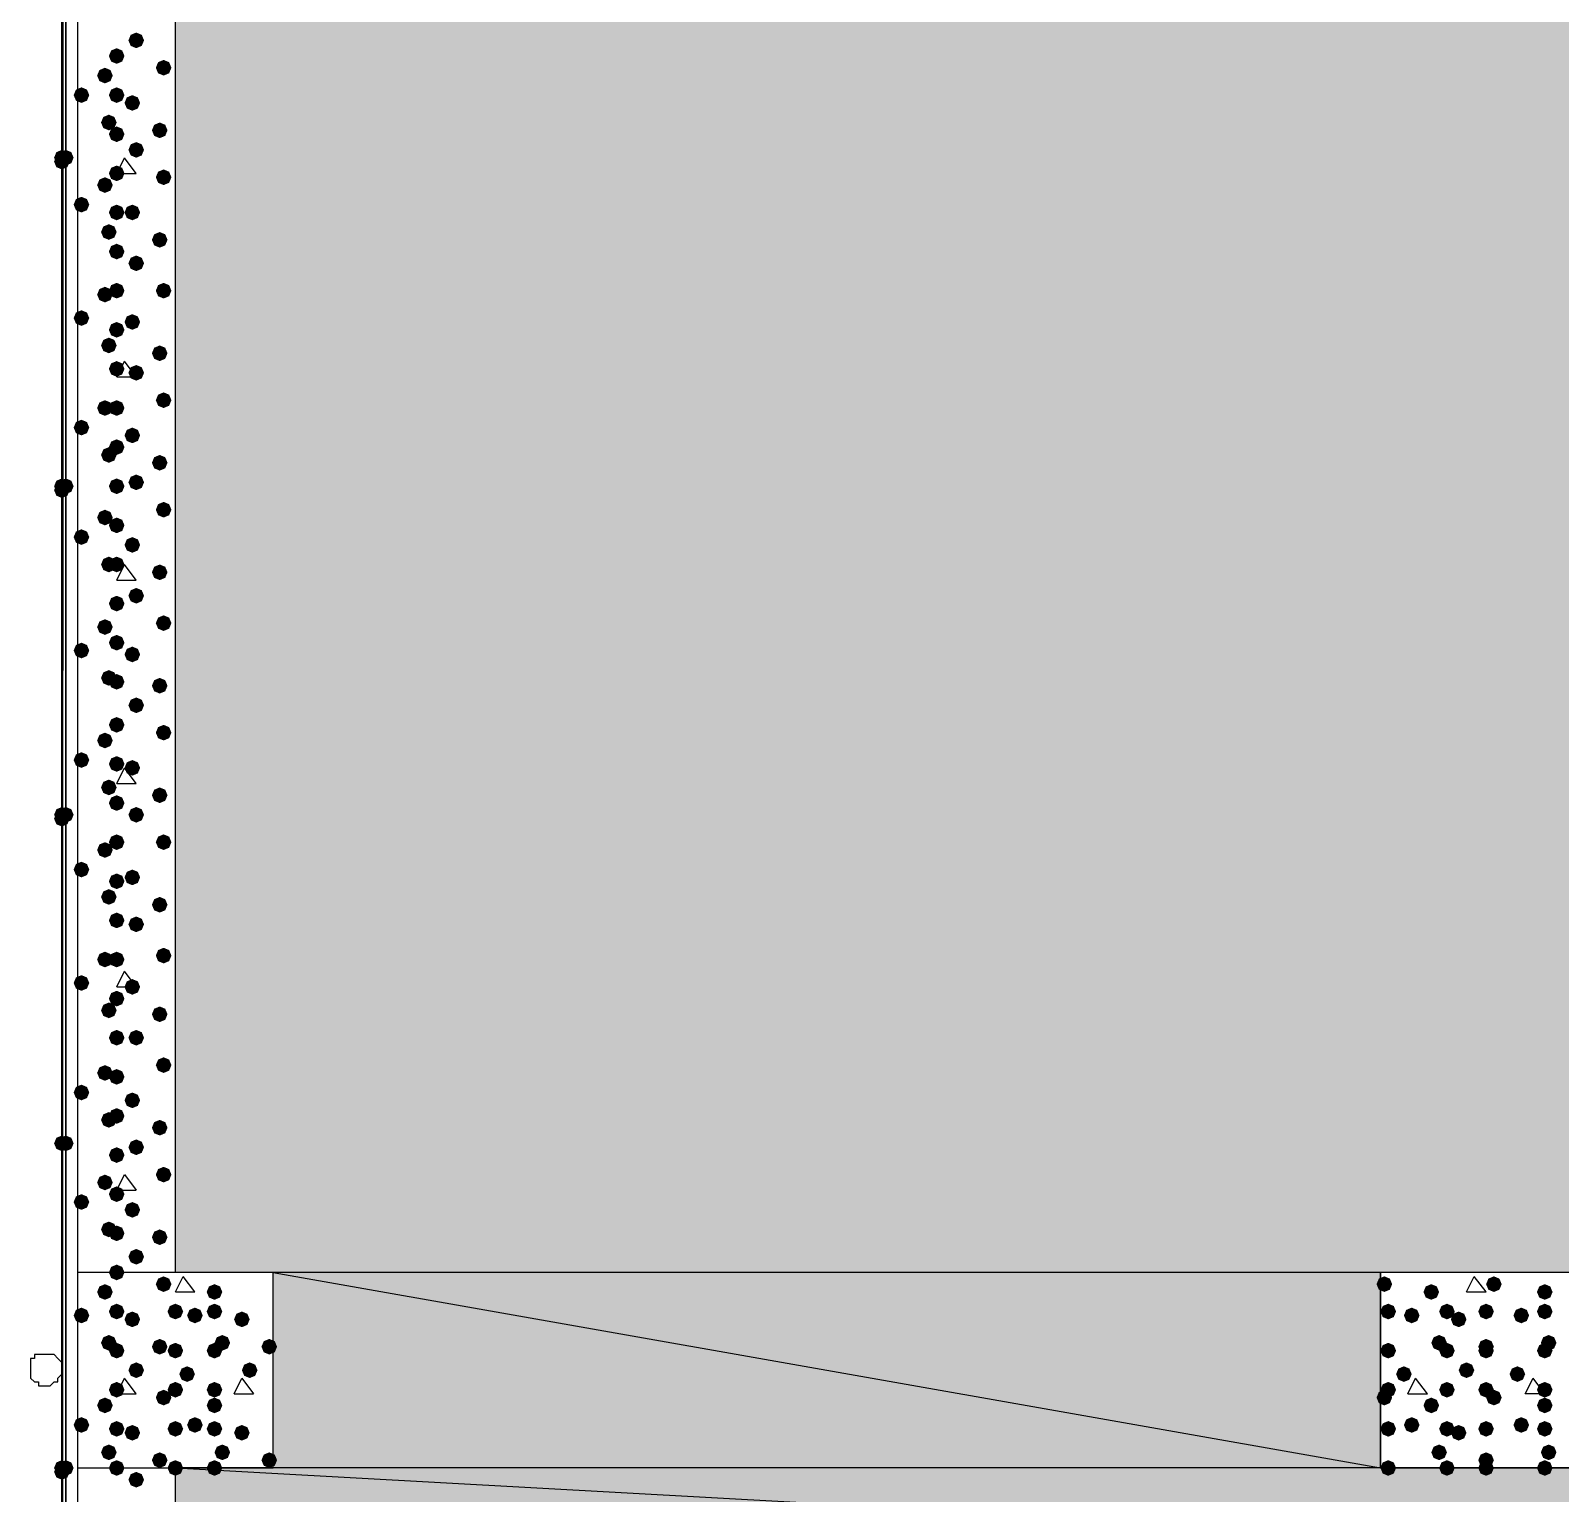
# Model space of a CAD drawing. Header units: millimetres. Extents: x 0 to 420, y 0 to 297.
# Drawn here: x 31.96 to 48.51, y 103.7 to 119.53 of the extents above; entities that cross this region are included whole.
import ezdxf

# ---------------------------------------------------------------- set-up
doc = ezdxf.new("R2010")
doc.units = ezdxf.units.MM
doc.layers.get('0').update_dxf_attribs({"linetype": 'CONTINUOUS'})

msp = doc.modelspace()

# ---------------------------------------------------------------- hatches: boundary and pattern name
at = {"true_color": 0x000007}
h = msp.add_hatch(color=0, dxfattribs=at)
h.paths.add_polyline_path([(32.342667, 226.271667), (32.342667, 82.677)], flags=0)
h.paths.add_polyline_path([(32.342667, 82.677), (32.342667, 226.271667)], flags=0)
at = {"true_color": 0x000008}
h = msp.add_hatch(color=0, dxfattribs=at)
h.paths.add_polyline_path([(194.902667, 125.179667), (33.528, 125.179667), (194.902667, 106.087333)], flags=0)
h.paths.add_polyline_path([(33.528, 125.179667), (194.902667, 106.087333), (33.528, 106.087333)], flags=0)
for points in [[(33.189333, 119.422333), (33.164462, 119.362537), (33.104667, 119.337667), (33.044871, 119.362537), (33.02, 119.422333), (33.044871, 119.482129), (33.104667, 119.507), (33.164462, 119.482129)], [(32.977667, 119.253), (32.952796, 119.193204), (32.893, 119.168333), (32.833204, 119.193204), (32.808333, 119.253), (32.833204, 119.312796), (32.893, 119.337667), (32.952796, 119.312796)], [(33.485667, 119.126), (33.460796, 119.066204), (33.401, 119.041333), (33.341204, 119.066204), (33.316333, 119.126), (33.341204, 119.185796), (33.401, 119.210667), (33.460796, 119.185796)], [(32.850667, 119.041333), (32.825796, 118.981538), (32.766, 118.956667), (32.706204, 118.981538), (32.681333, 119.041333), (32.706204, 119.101129), (32.766, 119.126), (32.825796, 119.101129)], [(32.596667, 118.829667), (32.571796, 118.769871), (32.512, 118.745), (32.452204, 118.769871), (32.427333, 118.829667), (32.452204, 118.889462), (32.512, 118.914333), (32.571796, 118.889463)], [(32.977667, 118.829667), (32.952796, 118.769871), (32.893, 118.745), (32.833204, 118.769871), (32.808333, 118.829667), (32.833204, 118.889462), (32.893, 118.914333), (32.952796, 118.889463)], [(33.147, 118.745), (33.122129, 118.685204), (33.062333, 118.660333), (33.002538, 118.685204), (32.977667, 118.745), (33.002537, 118.804796), (33.062333, 118.829667), (33.122129, 118.804796)], [(32.893, 118.533333), (32.868129, 118.473537), (32.808333, 118.448667), (32.748537, 118.473537), (32.723667, 118.533333), (32.748537, 118.593129), (32.808333, 118.618), (32.868129, 118.593129)], [(33.443333, 118.448667), (33.418463, 118.388871), (33.358667, 118.364), (33.298871, 118.388871), (33.274, 118.448667), (33.298871, 118.508462), (33.358667, 118.533333), (33.418462, 118.508463)], [(32.977667, 118.406333), (32.952796, 118.346537), (32.893, 118.321667), (32.833204, 118.346537), (32.808333, 118.406333), (32.833204, 118.466129), (32.893, 118.491), (32.952796, 118.466129)], [(33.189333, 118.237), (33.164462, 118.177204), (33.104667, 118.152333), (33.044871, 118.177204), (33.02, 118.237), (33.044871, 118.296796), (33.104667, 118.321667), (33.164462, 118.296796)], [(32.977667, 117.983), (32.952796, 117.923204), (32.893, 117.898333), (32.833204, 117.923204), (32.808333, 117.983), (32.833204, 118.042796), (32.893, 118.067667), (32.952796, 118.042796)], [(33.485667, 117.940667), (33.460796, 117.880871), (33.401, 117.856), (33.341204, 117.880871), (33.316333, 117.940667), (33.341204, 118.000462), (33.401, 118.025333), (33.460796, 118.000463)], [(32.850667, 117.856), (32.825796, 117.796204), (32.766, 117.771333), (32.706204, 117.796204), (32.681333, 117.856), (32.706204, 117.915796), (32.766, 117.940667), (32.825796, 117.915796)], [(32.596667, 117.644333), (32.571796, 117.584537), (32.512, 117.559667), (32.452204, 117.584537), (32.427333, 117.644333), (32.452204, 117.704129), (32.512, 117.729), (32.571796, 117.704129)], [(32.977667, 117.559667), (32.952796, 117.499871), (32.893, 117.475), (32.833204, 117.499871), (32.808333, 117.559667), (32.833204, 117.619462), (32.893, 117.644333), (32.952796, 117.619463)], [(33.147, 117.559667), (33.122129, 117.499871), (33.062333, 117.475), (33.002538, 117.499871), (32.977667, 117.559667), (33.002537, 117.619462), (33.062333, 117.644333), (33.122129, 117.619463)], [(32.893, 117.348), (32.868129, 117.288204), (32.808333, 117.263333), (32.748537, 117.288204), (32.723667, 117.348), (32.748537, 117.407796), (32.808333, 117.432667), (32.868129, 117.407796)], [(32.977667, 117.136333), (32.952796, 117.076537), (32.893, 117.051667), (32.833204, 117.076537), (32.808333, 117.136333), (32.833204, 117.196129), (32.893, 117.221), (32.952796, 117.196129)], [(33.443333, 117.263333), (33.418463, 117.203537), (33.358667, 117.178667), (33.298871, 117.203537), (33.274, 117.263333), (33.298871, 117.323129), (33.358667, 117.348), (33.418462, 117.323129)], [(33.189333, 117.009333), (33.164462, 116.949537), (33.104667, 116.924667), (33.044871, 116.949537), (33.02, 117.009333), (33.044871, 117.069129), (33.104667, 117.094), (33.164462, 117.069129)], [(32.850667, 116.670667), (32.825796, 116.610871), (32.766, 116.586), (32.706204, 116.610871), (32.681333, 116.670667), (32.706204, 116.730462), (32.766, 116.755333), (32.825796, 116.730463)], [(32.977667, 116.713), (32.952796, 116.653204), (32.893, 116.628333), (32.833204, 116.653204), (32.808333, 116.713), (32.833204, 116.772796), (32.893, 116.797667), (32.952796, 116.772796)], [(33.485667, 116.713), (33.460796, 116.653204), (33.401, 116.628333), (33.341204, 116.653204), (33.316333, 116.713), (33.341204, 116.772796), (33.401, 116.797667), (33.460796, 116.772796)], [(32.596667, 116.416667), (32.571796, 116.356871), (32.512, 116.332), (32.452204, 116.356871), (32.427333, 116.416667), (32.452204, 116.476462), (32.512, 116.501333), (32.571796, 116.476463)], [(32.977667, 116.289667), (32.952796, 116.229871), (32.893, 116.205), (32.833204, 116.229871), (32.808333, 116.289667), (32.833204, 116.349462), (32.893, 116.374333), (32.952796, 116.349463)], [(33.147, 116.374333), (33.122129, 116.314537), (33.062333, 116.289667), (33.002538, 116.314537), (32.977667, 116.374333), (33.002537, 116.434129), (33.062333, 116.459), (33.122129, 116.434129)], [(32.893, 116.120333), (32.868129, 116.060538), (32.808333, 116.035667), (32.748537, 116.060538), (32.723667, 116.120333), (32.748537, 116.180129), (32.808333, 116.205), (32.868129, 116.180129)], [(33.443333, 116.035667), (33.418463, 115.975871), (33.358667, 115.951), (33.298871, 115.975871), (33.274, 116.035667), (33.298871, 116.095462), (33.358667, 116.120333), (33.418462, 116.095463)], [(32.977667, 115.866333), (32.952796, 115.806537), (32.893, 115.781667), (32.833204, 115.806537), (32.808333, 115.866333), (32.833204, 115.926129), (32.893, 115.951), (32.952796, 115.926129)], [(33.189333, 115.824), (33.164462, 115.764204), (33.104667, 115.739333), (33.044871, 115.764204), (33.02, 115.824), (33.044871, 115.883796), (33.104667, 115.908667), (33.164462, 115.883796)], [(33.485667, 115.527667), (33.460796, 115.467871), (33.401, 115.443), (33.341204, 115.467871), (33.316333, 115.527667), (33.341204, 115.587462), (33.401, 115.612333), (33.460796, 115.587463)], [(32.850667, 115.443), (32.825796, 115.383204), (32.766, 115.358333), (32.706204, 115.383204), (32.681333, 115.443), (32.706204, 115.502796), (32.766, 115.527667), (32.825796, 115.502796)], [(32.977667, 115.443), (32.952796, 115.383204), (32.893, 115.358333), (32.833204, 115.383204), (32.808333, 115.443), (32.833204, 115.502796), (32.893, 115.527667), (32.952796, 115.502796)], [(32.596667, 115.231333), (32.571796, 115.171538), (32.512, 115.146667), (32.452204, 115.171538), (32.427333, 115.231333), (32.452204, 115.291129), (32.512, 115.316), (32.571796, 115.291129)], [(33.147, 115.146667), (33.122129, 115.086871), (33.062333, 115.062), (33.002538, 115.086871), (32.977667, 115.146667), (33.002537, 115.206462), (33.062333, 115.231333), (33.122129, 115.206463)], [(32.977667, 115.019667), (32.952796, 114.959871), (32.893, 114.935), (32.833204, 114.959871), (32.808333, 115.019667), (32.833204, 115.079462), (32.893, 115.104333), (32.952796, 115.079463)], [(32.893, 114.935), (32.868129, 114.875204), (32.808333, 114.850333), (32.748537, 114.875204), (32.723667, 114.935), (32.748537, 114.994796), (32.808333, 115.019667), (32.868129, 114.994796)], [(33.443333, 114.850333), (33.418463, 114.790538), (33.358667, 114.765667), (33.298871, 114.790538), (33.274, 114.850333), (33.298871, 114.910129), (33.358667, 114.935), (33.418462, 114.910129)], [(33.189333, 114.638667), (33.164462, 114.578871), (33.104667, 114.554), (33.044871, 114.578871), (33.02, 114.638667), (33.044871, 114.698462), (33.104667, 114.723333), (33.164462, 114.698463)], [(32.977667, 114.596333), (32.952796, 114.536537), (32.893, 114.511667), (32.833204, 114.536537), (32.808333, 114.596333), (32.833204, 114.656129), (32.893, 114.681), (32.952796, 114.656129)], [(33.485667, 114.342333), (33.460796, 114.282537), (33.401, 114.257667), (33.341204, 114.282537), (33.316333, 114.342333), (33.341204, 114.402129), (33.401, 114.427), (33.460796, 114.402129)], [(32.850667, 114.257667), (32.825796, 114.197871), (32.766, 114.173), (32.706204, 114.197871), (32.681333, 114.257667), (32.706204, 114.317462), (32.766, 114.342333), (32.825796, 114.317463)], [(32.977667, 114.173), (32.952796, 114.113204), (32.893, 114.088333), (32.833204, 114.113204), (32.808333, 114.173), (32.833204, 114.232796), (32.893, 114.257667), (32.952796, 114.232796)], [(32.596667, 114.046), (32.571796, 113.986204), (32.512, 113.961333), (32.452204, 113.986204), (32.427333, 114.046), (32.452204, 114.105796), (32.512, 114.130667), (32.571796, 114.105796)], [(33.147, 113.961333), (33.122129, 113.901537), (33.062333, 113.876667), (33.002538, 113.901537), (32.977667, 113.961333), (33.002537, 114.021129), (33.062333, 114.046), (33.122129, 114.021129)], [(32.893, 113.749667), (32.868129, 113.689871), (32.808333, 113.665), (32.748537, 113.689871), (32.723667, 113.749667), (32.748537, 113.809462), (32.808333, 113.834333), (32.868129, 113.809463)], [(32.977667, 113.749667), (32.952796, 113.689871), (32.893, 113.665), (32.833204, 113.689871), (32.808333, 113.749667), (32.833204, 113.809462), (32.893, 113.834333), (32.952796, 113.809463)], [(33.443333, 113.665), (33.418463, 113.605204), (33.358667, 113.580333), (33.298871, 113.605204), (33.274, 113.665), (33.298871, 113.724796), (33.358667, 113.749667), (33.418462, 113.724796)], [(32.977667, 113.326333), (32.952796, 113.266537), (32.893, 113.241667), (32.833204, 113.266537), (32.808333, 113.326333), (32.833204, 113.386129), (32.893, 113.411), (32.952796, 113.386129)], [(33.189333, 113.411), (33.164462, 113.351204), (33.104667, 113.326333), (33.044871, 113.351204), (33.02, 113.411), (33.044871, 113.470796), (33.104667, 113.495667), (33.164462, 113.470796)], [(32.850667, 113.072333), (32.825796, 113.012538), (32.766, 112.987667), (32.706204, 113.012538), (32.681333, 113.072333), (32.706204, 113.132129), (32.766, 113.157), (32.825796, 113.132129)], [(33.485667, 113.114667), (33.460796, 113.054871), (33.401, 113.03), (33.341204, 113.054871), (33.316333, 113.114667), (33.341204, 113.174462), (33.401, 113.199333), (33.460796, 113.174463)], [(32.596667, 112.818333), (32.571796, 112.758537), (32.512, 112.733667), (32.452204, 112.758537), (32.427333, 112.818333), (32.452204, 112.878129), (32.512, 112.903), (32.571796, 112.878129)], [(32.977667, 112.903), (32.952796, 112.843204), (32.893, 112.818333), (32.833204, 112.843204), (32.808333, 112.903), (32.833204, 112.962796), (32.893, 112.987667), (32.952796, 112.962796)], [(33.147, 112.776), (33.122129, 112.716204), (33.062333, 112.691333), (33.002538, 112.716204), (32.977667, 112.776), (33.002537, 112.835796), (33.062333, 112.860667), (33.122129, 112.835796)], [(32.893, 112.522), (32.868129, 112.462204), (32.808333, 112.437333), (32.748537, 112.462204), (32.723667, 112.522), (32.748537, 112.581796), (32.808333, 112.606667), (32.868129, 112.581796)], [(32.977667, 112.479667), (32.952796, 112.419871), (32.893, 112.395), (32.833204, 112.419871), (32.808333, 112.479667), (32.833204, 112.539462), (32.893, 112.564333), (32.952796, 112.539463)], [(33.443333, 112.437333), (33.418463, 112.377537), (33.358667, 112.352667), (33.298871, 112.377537), (33.274, 112.437333), (33.298871, 112.497129), (33.358667, 112.522), (33.418462, 112.497129)], [(33.189333, 112.225667), (33.164462, 112.165871), (33.104667, 112.141), (33.044871, 112.165871), (33.02, 112.225667), (33.044871, 112.285462), (33.104667, 112.310333), (33.164462, 112.285463)], [(32.977667, 112.014), (32.952796, 111.954204), (32.893, 111.929333), (32.833204, 111.954204), (32.808333, 112.014), (32.833204, 112.073796), (32.893, 112.098667), (32.952796, 112.073796)], [(32.850667, 111.844667), (32.825796, 111.784871), (32.766, 111.76), (32.706204, 111.784871), (32.681333, 111.844667), (32.706204, 111.904462), (32.766, 111.929333), (32.825796, 111.904463)], [(33.485667, 111.929333), (33.460796, 111.869537), (33.401, 111.844667), (33.341204, 111.869537), (33.316333, 111.929333), (33.341204, 111.989129), (33.401, 112.014), (33.460796, 111.989129)], [(32.596667, 111.633), (32.571796, 111.573204), (32.512, 111.548333), (32.452204, 111.573204), (32.427333, 111.633), (32.452204, 111.692796), (32.512, 111.717667), (32.571796, 111.692796)], [(32.977667, 111.590667), (32.952796, 111.530871), (32.893, 111.506), (32.833204, 111.530871), (32.808333, 111.590667), (32.833204, 111.650462), (32.893, 111.675333), (32.952796, 111.650463)], [(33.147, 111.548333), (33.122129, 111.488538), (33.062333, 111.463667), (33.002538, 111.488538), (32.977667, 111.548333), (33.002537, 111.608129), (33.062333, 111.633), (33.122129, 111.608129)], [(32.893, 111.336667), (32.868129, 111.276871), (32.808333, 111.252), (32.748537, 111.276871), (32.723667, 111.336667), (32.748537, 111.396462), (32.808333, 111.421333), (32.868129, 111.396463)], [(32.977667, 111.167333), (32.952796, 111.107537), (32.893, 111.082667), (32.833204, 111.107537), (32.808333, 111.167333), (32.833204, 111.227129), (32.893, 111.252), (32.952796, 111.227129)], [(33.443333, 111.252), (33.418463, 111.192204), (33.358667, 111.167333), (33.298871, 111.192204), (33.274, 111.252), (33.298871, 111.311796), (33.358667, 111.336667), (33.418462, 111.311796)], [(33.189333, 111.040333), (33.164462, 110.980538), (33.104667, 110.955667), (33.044871, 110.980538), (33.02, 111.040333), (33.044871, 111.100129), (33.104667, 111.125), (33.164462, 111.100129)], [(32.850667, 110.659333), (32.825796, 110.599537), (32.766, 110.574667), (32.706204, 110.599537), (32.681333, 110.659333), (32.706204, 110.719129), (32.766, 110.744), (32.825796, 110.719129)], [(32.977667, 110.744), (32.952796, 110.684204), (32.893, 110.659333), (32.833204, 110.684204), (32.808333, 110.744), (32.833204, 110.803796), (32.893, 110.828667), (32.952796, 110.803796)], [(33.485667, 110.744), (33.460796, 110.684204), (33.401, 110.659333), (33.341204, 110.684204), (33.316333, 110.744), (33.341204, 110.803796), (33.401, 110.828667), (33.460796, 110.803796)], [(32.596667, 110.447667), (32.571796, 110.387871), (32.512, 110.363), (32.452204, 110.387871), (32.427333, 110.447667), (32.452204, 110.507462), (32.512, 110.532333), (32.571796, 110.507463)], [(32.977667, 110.320667), (32.952796, 110.260871), (32.893, 110.236), (32.833204, 110.260871), (32.808333, 110.320667), (32.833204, 110.380462), (32.893, 110.405333), (32.952796, 110.380463)], [(33.147, 110.363), (33.122129, 110.303204), (33.062333, 110.278333), (33.002538, 110.303204), (32.977667, 110.363), (33.002537, 110.422796), (33.062333, 110.447667), (33.122129, 110.422796)], [(32.893, 110.151333), (32.868129, 110.091537), (32.808333, 110.066667), (32.748537, 110.091537), (32.723667, 110.151333), (32.748537, 110.211129), (32.808333, 110.236), (32.868129, 110.211129)], [(33.443333, 110.066667), (33.418463, 110.006871), (33.358667, 109.982), (33.298871, 110.006871), (33.274, 110.066667), (33.298871, 110.126462), (33.358667, 110.151333), (33.418462, 110.126463)], [(32.977667, 109.897333), (32.952796, 109.837538), (32.893, 109.812667), (32.833204, 109.837538), (32.808333, 109.897333), (32.833204, 109.957129), (32.893, 109.982), (32.952796, 109.957129)], [(33.189333, 109.855), (33.164462, 109.795204), (33.104667, 109.770333), (33.044871, 109.795204), (33.02, 109.855), (33.044871, 109.914796), (33.104667, 109.939667), (33.164462, 109.914796)], [(33.485667, 109.516333), (33.460796, 109.456537), (33.401, 109.431667), (33.341204, 109.456537), (33.316333, 109.516333), (33.341204, 109.576129), (33.401, 109.601), (33.460796, 109.576129)], [(32.850667, 109.474), (32.825796, 109.414204), (32.766, 109.389333), (32.706204, 109.414204), (32.681333, 109.474), (32.706204, 109.533796), (32.766, 109.558667), (32.825796, 109.533796)], [(32.977667, 109.474), (32.952796, 109.414204), (32.893, 109.389333), (32.833204, 109.414204), (32.808333, 109.474), (32.833204, 109.533796), (32.893, 109.558667), (32.952796, 109.533796)], [(32.596667, 109.22), (32.571796, 109.160204), (32.512, 109.135333), (32.452204, 109.160204), (32.427333, 109.22), (32.452204, 109.279796), (32.512, 109.304667), (32.571796, 109.279796)], [(33.147, 109.177667), (33.122129, 109.117871), (33.062333, 109.093), (33.002538, 109.117871), (32.977667, 109.177667), (33.002537, 109.237462), (33.062333, 109.262333), (33.122129, 109.237463)], [(32.977667, 109.050667), (32.952796, 108.990871), (32.893, 108.966), (32.833204, 108.990871), (32.808333, 109.050667), (32.833204, 109.110462), (32.893, 109.135333), (32.952796, 109.110463)], [(32.893, 108.923667), (32.868129, 108.863871), (32.808333, 108.839), (32.748537, 108.863871), (32.723667, 108.923667), (32.748537, 108.983462), (32.808333, 109.008333), (32.868129, 108.983463)], [(33.443333, 108.881333), (33.418463, 108.821537), (33.358667, 108.796667), (33.298871, 108.821537), (33.274, 108.881333), (33.298871, 108.941129), (33.358667, 108.966), (33.418462, 108.941129)], [(32.977667, 108.627333), (32.952796, 108.567537), (32.893, 108.542667), (32.833204, 108.567537), (32.808333, 108.627333), (32.833204, 108.687129), (32.893, 108.712), (32.952796, 108.687129)], [(33.189333, 108.627333), (33.164462, 108.567537), (33.104667, 108.542667), (33.044871, 108.567537), (33.02, 108.627333), (33.044871, 108.687129), (33.104667, 108.712), (33.164462, 108.687129)], [(32.850667, 108.246333), (32.825796, 108.186537), (32.766, 108.161667), (32.706204, 108.186537), (32.681333, 108.246333), (32.706204, 108.306129), (32.766, 108.331), (32.825796, 108.306129)], [(32.977667, 108.204), (32.952796, 108.144204), (32.893, 108.119333), (32.833204, 108.144204), (32.808333, 108.204), (32.833204, 108.263796), (32.893, 108.288667), (32.952796, 108.263796)], [(33.485667, 108.331), (33.460796, 108.271204), (33.401, 108.246333), (33.341204, 108.271204), (33.316333, 108.331), (33.341204, 108.390796), (33.401, 108.415667), (33.460796, 108.390796)], [(32.596667, 108.034667), (32.571796, 107.974871), (32.512, 107.95), (32.452204, 107.974871), (32.427333, 108.034667), (32.452204, 108.094462), (32.512, 108.119333), (32.571796, 108.094463)], [(33.147, 107.95), (33.122129, 107.890204), (33.062333, 107.865333), (33.002538, 107.890204), (32.977667, 107.95), (33.002537, 108.009796), (33.062333, 108.034667), (33.122129, 108.009796)], [(32.893, 107.738333), (32.868129, 107.678538), (32.808333, 107.653667), (32.748537, 107.678538), (32.723667, 107.738333), (32.748537, 107.798129), (32.808333, 107.823), (32.868129, 107.798129)], [(32.977667, 107.780667), (32.952796, 107.720871), (32.893, 107.696), (32.833204, 107.720871), (32.808333, 107.780667), (32.833204, 107.840462), (32.893, 107.865333), (32.952796, 107.840463)], [(33.443333, 107.653667), (33.418463, 107.593871), (33.358667, 107.569), (33.298871, 107.593871), (33.274, 107.653667), (33.298871, 107.713462), (33.358667, 107.738333), (33.418462, 107.713463)], [(32.977667, 107.357333), (32.952796, 107.297537), (32.893, 107.272667), (32.833204, 107.297537), (32.808333, 107.357333), (32.833204, 107.417129), (32.893, 107.442), (32.952796, 107.417129)], [(33.189333, 107.442), (33.164462, 107.382204), (33.104667, 107.357333), (33.044871, 107.382204), (33.02, 107.442), (33.044871, 107.501796), (33.104667, 107.526667), (33.164462, 107.501796)], [(32.850667, 107.061), (32.825796, 107.001204), (32.766, 106.976333), (32.706204, 107.001204), (32.681333, 107.061), (32.706204, 107.120796), (32.766, 107.145667), (32.825796, 107.120796)], [(33.485667, 107.145667), (33.460796, 107.085871), (33.401, 107.061), (33.341204, 107.085871), (33.316333, 107.145667), (33.341204, 107.205462), (33.401, 107.230333), (33.460796, 107.205463)], [(32.596667, 106.849333), (32.571796, 106.789537), (32.512, 106.764667), (32.452204, 106.789537), (32.427333, 106.849333), (32.452204, 106.909129), (32.512, 106.934), (32.571796, 106.909129)], [(32.977667, 106.934), (32.952796, 106.874204), (32.893, 106.849333), (32.833204, 106.874204), (32.808333, 106.934), (32.833204, 106.993796), (32.893, 107.018667), (32.952796, 106.993796)], [(33.147, 106.764667), (33.122129, 106.704871), (33.062333, 106.68), (33.002538, 106.704871), (32.977667, 106.764667), (33.002537, 106.824462), (33.062333, 106.849333), (33.122129, 106.824463)], [(32.893, 106.553), (32.868129, 106.493204), (32.808333, 106.468333), (32.748537, 106.493204), (32.723667, 106.553), (32.748537, 106.612796), (32.808333, 106.637667), (32.868129, 106.612796)], [(32.977667, 106.510667), (32.952796, 106.450871), (32.893, 106.426), (32.833204, 106.450871), (32.808333, 106.510667), (32.833204, 106.570462), (32.893, 106.595333), (32.952796, 106.570463)], [(33.443333, 106.468333), (33.418463, 106.408537), (33.358667, 106.383667), (33.298871, 106.408537), (33.274, 106.468333), (33.298871, 106.528129), (33.358667, 106.553), (33.418462, 106.528129)], [(33.189333, 106.256667), (33.164462, 106.196871), (33.104667, 106.172), (33.044871, 106.196871), (33.02, 106.256667), (33.044871, 106.316462), (33.104667, 106.341333), (33.164462, 106.316463)], [(32.977667, 106.087333), (32.952796, 106.027537), (32.893, 106.002667), (32.833204, 106.027537), (32.808333, 106.087333), (32.833204, 106.147129), (32.893, 106.172), (32.952796, 106.147129)], [(33.189333, 103.843667), (33.164462, 103.783871), (33.104667, 103.759), (33.044871, 103.783871), (33.02, 103.843667), (33.044871, 103.903462), (33.104667, 103.928333), (33.164462, 103.903463)]]:
    msp.add_hatch(color=0, dxfattribs=at).paths.add_polyline_path(points, flags=0)
at = {"true_color": 0x0000fe}
for points in [[(32.385, 118.152333), (32.360129, 118.092537), (32.300333, 118.067667), (32.240538, 118.092537), (32.215667, 118.152333), (32.240537, 118.212129), (32.300333, 118.237), (32.360129, 118.212129)], [(32.385, 118.11), (32.360129, 118.050204), (32.300333, 118.025333), (32.240538, 118.050204), (32.215667, 118.11), (32.240537, 118.169796), (32.300333, 118.194667), (32.360129, 118.169796)], [(32.385, 118.11), (32.360129, 118.050204), (32.300333, 118.025333), (32.240538, 118.050204), (32.215667, 118.11), (32.240537, 118.169796), (32.300333, 118.194667), (32.360129, 118.169796)], [(32.427333, 118.152333), (32.402463, 118.092537), (32.342667, 118.067667), (32.282871, 118.092537), (32.258, 118.152333), (32.282871, 118.212129), (32.342667, 118.237), (32.402462, 118.212129)], [(32.385, 114.596333), (32.360129, 114.536537), (32.300333, 114.511667), (32.240538, 114.536537), (32.215667, 114.596333), (32.240537, 114.656129), (32.300333, 114.681), (32.360129, 114.656129)], [(32.385, 114.596333), (32.360129, 114.536537), (32.300333, 114.511667), (32.240538, 114.536537), (32.215667, 114.596333), (32.240537, 114.656129), (32.300333, 114.681), (32.360129, 114.656129)], [(32.385, 114.554), (32.360129, 114.494204), (32.300333, 114.469333), (32.240538, 114.494204), (32.215667, 114.554), (32.240537, 114.613796), (32.300333, 114.638667), (32.360129, 114.613796)], [(32.427333, 114.596333), (32.402463, 114.536537), (32.342667, 114.511667), (32.282871, 114.536537), (32.258, 114.596333), (32.282871, 114.656129), (32.342667, 114.681), (32.402462, 114.656129)], [(32.385, 111.040333), (32.360129, 110.980538), (32.300333, 110.955667), (32.240538, 110.980538), (32.215667, 111.040333), (32.240537, 111.100129), (32.300333, 111.125), (32.360129, 111.100129)], [(32.385, 111.040333), (32.360129, 110.980538), (32.300333, 110.955667), (32.240538, 110.980538), (32.215667, 111.040333), (32.240537, 111.100129), (32.300333, 111.125), (32.360129, 111.100129)], [(32.385, 110.998), (32.360129, 110.938204), (32.300333, 110.913333), (32.240538, 110.938204), (32.215667, 110.998), (32.240537, 111.057796), (32.300333, 111.082667), (32.360129, 111.057796)], [(32.427333, 111.040333), (32.402463, 110.980538), (32.342667, 110.955667), (32.282871, 110.980538), (32.258, 111.040333), (32.282871, 111.100129), (32.342667, 111.125), (32.402462, 111.100129)], [(32.385, 107.484333), (32.360129, 107.424537), (32.300333, 107.399667), (32.240538, 107.424537), (32.215667, 107.484333), (32.240537, 107.544129), (32.300333, 107.569), (32.360129, 107.544129)], [(32.385, 107.484333), (32.360129, 107.424537), (32.300333, 107.399667), (32.240538, 107.424537), (32.215667, 107.484333), (32.240537, 107.544129), (32.300333, 107.569), (32.360129, 107.544129)], [(32.385, 107.484333), (32.360129, 107.424537), (32.300333, 107.399667), (32.240538, 107.424537), (32.215667, 107.484333), (32.240537, 107.544129), (32.300333, 107.569), (32.360129, 107.544129)], [(32.427333, 107.484333), (32.402463, 107.424537), (32.342667, 107.399667), (32.282871, 107.424537), (32.258, 107.484333), (32.282871, 107.544129), (32.342667, 107.569), (32.402462, 107.544129)], [(32.385, 103.970667), (32.360129, 103.910871), (32.300333, 103.886), (32.240538, 103.910871), (32.215667, 103.970667), (32.240537, 104.030462), (32.300333, 104.055333), (32.360129, 104.030463)], [(32.385, 103.928333), (32.360129, 103.868538), (32.300333, 103.843667), (32.240538, 103.868538), (32.215667, 103.928333), (32.240537, 103.988129), (32.300333, 104.013), (32.360129, 103.988129)], [(32.385, 103.928333), (32.360129, 103.868538), (32.300333, 103.843667), (32.240538, 103.868538), (32.215667, 103.928333), (32.240537, 103.988129), (32.300333, 104.013), (32.360129, 103.988129)], [(32.427333, 103.970667), (32.402463, 103.910871), (32.342667, 103.886), (32.282871, 103.910871), (32.258, 103.970667), (32.282871, 104.030462), (32.342667, 104.055333), (32.402462, 104.030463)]]:
    msp.add_hatch(color=0, dxfattribs=at).paths.add_polyline_path(points, flags=0)
at = {"true_color": 0x000007}
for points in [[(32.850667, 105.875667), (32.825796, 105.815871), (32.766, 105.791), (32.706204, 105.815871), (32.681333, 105.875667), (32.706204, 105.935462), (32.766, 105.960333), (32.825796, 105.935463)], [(33.485667, 105.960333), (33.460796, 105.900538), (33.401, 105.875667), (33.341204, 105.900538), (33.316333, 105.960333), (33.341204, 106.020129), (33.401, 106.045), (33.460796, 106.020129)], [(34.036, 105.875667), (34.011129, 105.815871), (33.951333, 105.791), (33.891537, 105.815871), (33.866667, 105.875667), (33.891537, 105.935462), (33.951333, 105.960333), (34.011129, 105.935463)], [(46.693667, 105.960333), (46.668796, 105.900538), (46.609, 105.875667), (46.549204, 105.900538), (46.524333, 105.960333), (46.549204, 106.020129), (46.609, 106.045), (46.668796, 106.020129)], [(47.201667, 105.875667), (47.176796, 105.815871), (47.117, 105.791), (47.057204, 105.815871), (47.032333, 105.875667), (47.057204, 105.935462), (47.117, 105.960333), (47.176796, 105.935463)], [(47.879, 105.960333), (47.854129, 105.900538), (47.794333, 105.875667), (47.734538, 105.900538), (47.709667, 105.960333), (47.734537, 106.020129), (47.794333, 106.045), (47.854129, 106.020129)], [(48.429333, 105.875667), (48.404462, 105.815871), (48.344667, 105.791), (48.284871, 105.815871), (48.26, 105.875667), (48.284871, 105.935462), (48.344667, 105.960333), (48.404462, 105.935463)], [(32.596667, 105.621667), (32.571796, 105.561871), (32.512, 105.537), (32.452204, 105.561871), (32.427333, 105.621667), (32.452204, 105.681462), (32.512, 105.706333), (32.571796, 105.681463)], [(32.977667, 105.664), (32.952796, 105.604204), (32.893, 105.579333), (32.833204, 105.604204), (32.808333, 105.664), (32.833204, 105.723796), (32.893, 105.748667), (32.952796, 105.723796)], [(33.147, 105.579333), (33.122129, 105.519537), (33.062333, 105.494667), (33.002538, 105.519537), (32.977667, 105.579333), (33.002537, 105.639129), (33.062333, 105.664), (33.122129, 105.639129)], [(33.612667, 105.664), (33.587796, 105.604204), (33.528, 105.579333), (33.468204, 105.604204), (33.443333, 105.664), (33.468204, 105.723796), (33.528, 105.748667), (33.587796, 105.723796)], [(33.824333, 105.621667), (33.799462, 105.561871), (33.739667, 105.537), (33.679871, 105.561871), (33.655, 105.621667), (33.679871, 105.681462), (33.739667, 105.706333), (33.799462, 105.681463)], [(34.036, 105.664), (34.011129, 105.604204), (33.951333, 105.579333), (33.891537, 105.604204), (33.866667, 105.664), (33.891537, 105.723796), (33.951333, 105.748667), (34.011129, 105.723796)], [(34.332333, 105.579333), (34.307463, 105.519537), (34.247667, 105.494667), (34.187871, 105.519537), (34.163, 105.579333), (34.187871, 105.639129), (34.247667, 105.664), (34.307462, 105.639129)], [(46.736, 105.664), (46.711129, 105.604204), (46.651333, 105.579333), (46.591537, 105.604204), (46.566667, 105.664), (46.591537, 105.723796), (46.651333, 105.748667), (46.711129, 105.723796)], [(46.99, 105.621667), (46.965129, 105.561871), (46.905333, 105.537), (46.845538, 105.561871), (46.820667, 105.621667), (46.845537, 105.681462), (46.905333, 105.706333), (46.965129, 105.681463)], [(47.371, 105.664), (47.346129, 105.604204), (47.286333, 105.579333), (47.226537, 105.604204), (47.201667, 105.664), (47.226537, 105.723796), (47.286333, 105.748667), (47.346129, 105.723796)], [(47.498, 105.579333), (47.473129, 105.519537), (47.413333, 105.494667), (47.353537, 105.519537), (47.328667, 105.579333), (47.353537, 105.639129), (47.413333, 105.664), (47.473129, 105.639129)], [(47.794333, 105.664), (47.769462, 105.604204), (47.709667, 105.579333), (47.649871, 105.604204), (47.625, 105.664), (47.649871, 105.723796), (47.709667, 105.748667), (47.769462, 105.723796)], [(48.175333, 105.621667), (48.150463, 105.561871), (48.090667, 105.537), (48.030871, 105.561871), (48.006, 105.621667), (48.030871, 105.681462), (48.090667, 105.706333), (48.150462, 105.681463)], [(48.429333, 105.664), (48.404462, 105.604204), (48.344667, 105.579333), (48.284871, 105.604204), (48.26, 105.664), (48.284871, 105.723796), (48.344667, 105.748667), (48.404462, 105.723796)], [(32.893, 105.325333), (32.868129, 105.265537), (32.808333, 105.240667), (32.748537, 105.265537), (32.723667, 105.325333), (32.748537, 105.385129), (32.808333, 105.41), (32.868129, 105.385129)], [(32.977667, 105.240667), (32.952796, 105.180871), (32.893, 105.156), (32.833204, 105.180871), (32.808333, 105.240667), (32.833204, 105.300462), (32.893, 105.325333), (32.952796, 105.300463)], [(33.443333, 105.283), (33.418463, 105.223204), (33.358667, 105.198333), (33.298871, 105.223204), (33.274, 105.283), (33.298871, 105.342796), (33.358667, 105.367667), (33.418462, 105.342796)], [(33.612667, 105.240667), (33.587796, 105.180871), (33.528, 105.156), (33.468204, 105.180871), (33.443333, 105.240667), (33.468204, 105.300462), (33.528, 105.325333), (33.587796, 105.300463)], [(34.036, 105.240667), (34.011129, 105.180871), (33.951333, 105.156), (33.891537, 105.180871), (33.866667, 105.240667), (33.891537, 105.300462), (33.951333, 105.325333), (34.011129, 105.300463)], [(34.120667, 105.325333), (34.095796, 105.265537), (34.036, 105.240667), (33.976204, 105.265537), (33.951333, 105.325333), (33.976204, 105.385129), (34.036, 105.41), (34.095796, 105.385129)], [(34.628667, 105.283), (34.603796, 105.223204), (34.544, 105.198333), (34.484204, 105.223204), (34.459333, 105.283), (34.484204, 105.342796), (34.544, 105.367667), (34.603796, 105.342796)], [(46.736, 105.240667), (46.711129, 105.180871), (46.651333, 105.156), (46.591537, 105.180871), (46.566667, 105.240667), (46.591537, 105.300462), (46.651333, 105.325333), (46.711129, 105.300463)], [(47.286333, 105.325333), (47.261463, 105.265537), (47.201667, 105.240667), (47.141871, 105.265537), (47.117, 105.325333), (47.141871, 105.385129), (47.201667, 105.41), (47.261462, 105.385129)], [(47.371, 105.240667), (47.346129, 105.180871), (47.286333, 105.156), (47.226537, 105.180871), (47.201667, 105.240667), (47.226537, 105.300462), (47.286333, 105.325333), (47.346129, 105.300463)], [(47.794333, 105.283), (47.769462, 105.223204), (47.709667, 105.198333), (47.649871, 105.223204), (47.625, 105.283), (47.649871, 105.342796), (47.709667, 105.367667), (47.769462, 105.342796)], [(47.794333, 105.240667), (47.769462, 105.180871), (47.709667, 105.156), (47.649871, 105.180871), (47.625, 105.240667), (47.649871, 105.300462), (47.709667, 105.325333), (47.769462, 105.300463)], [(48.429333, 105.240667), (48.404462, 105.180871), (48.344667, 105.156), (48.284871, 105.180871), (48.26, 105.240667), (48.284871, 105.300462), (48.344667, 105.325333), (48.404462, 105.300463)], [(48.471667, 105.325333), (48.446796, 105.265537), (48.387, 105.240667), (48.327204, 105.265537), (48.302333, 105.325333), (48.327204, 105.385129), (48.387, 105.41), (48.446796, 105.385129)], [(33.189333, 105.029), (33.164462, 104.969204), (33.104667, 104.944333), (33.044871, 104.969204), (33.02, 105.029), (33.044871, 105.088796), (33.104667, 105.113667), (33.164462, 105.088796)], [(34.417, 105.029), (34.392129, 104.969204), (34.332333, 104.944333), (34.272538, 104.969204), (34.247667, 105.029), (34.272537, 105.088796), (34.332333, 105.113667), (34.392129, 105.088796)], [(47.582667, 105.029), (47.557796, 104.969204), (47.498, 104.944333), (47.438204, 104.969204), (47.413333, 105.029), (47.438204, 105.088796), (47.498, 105.113667), (47.557796, 105.088796)], [(33.739667, 104.986667), (33.714796, 104.926871), (33.655, 104.902), (33.595204, 104.926871), (33.570333, 104.986667), (33.595204, 105.046462), (33.655, 105.071333), (33.714796, 105.046463)], [(46.905333, 104.986667), (46.880463, 104.926871), (46.820667, 104.902), (46.760871, 104.926871), (46.736, 104.986667), (46.760871, 105.046462), (46.820667, 105.071333), (46.880462, 105.046463)], [(48.133, 104.986667), (48.108129, 104.926871), (48.048333, 104.902), (47.988538, 104.926871), (47.963667, 104.986667), (47.988537, 105.046462), (48.048333, 105.071333), (48.108129, 105.046463)], [(32.977667, 104.817333), (32.952796, 104.757537), (32.893, 104.732667), (32.833204, 104.757537), (32.808333, 104.817333), (32.833204, 104.877129), (32.893, 104.902), (32.952796, 104.877129)], [(33.485667, 104.732667), (33.460796, 104.672871), (33.401, 104.648), (33.341204, 104.672871), (33.316333, 104.732667), (33.341204, 104.792462), (33.401, 104.817333), (33.460796, 104.792463)], [(33.612667, 104.817333), (33.587796, 104.757537), (33.528, 104.732667), (33.468204, 104.757537), (33.443333, 104.817333), (33.468204, 104.877129), (33.528, 104.902), (33.587796, 104.877129)], [(34.036, 104.817333), (34.011129, 104.757537), (33.951333, 104.732667), (33.891537, 104.757537), (33.866667, 104.817333), (33.891537, 104.877129), (33.951333, 104.902), (34.011129, 104.877129)], [(46.693667, 104.732667), (46.668796, 104.672871), (46.609, 104.648), (46.549204, 104.672871), (46.524333, 104.732667), (46.549204, 104.792462), (46.609, 104.817333), (46.668796, 104.792463)], [(46.736, 104.817333), (46.711129, 104.757537), (46.651333, 104.732667), (46.591537, 104.757537), (46.566667, 104.817333), (46.591537, 104.877129), (46.651333, 104.902), (46.711129, 104.877129)], [(47.371, 104.817333), (47.346129, 104.757537), (47.286333, 104.732667), (47.226537, 104.757537), (47.201667, 104.817333), (47.226537, 104.877129), (47.286333, 104.902), (47.346129, 104.877129)], [(47.794333, 104.817333), (47.769462, 104.757537), (47.709667, 104.732667), (47.649871, 104.757537), (47.625, 104.817333), (47.649871, 104.877129), (47.709667, 104.902), (47.769462, 104.877129)], [(47.879, 104.732667), (47.854129, 104.672871), (47.794333, 104.648), (47.734538, 104.672871), (47.709667, 104.732667), (47.734537, 104.792462), (47.794333, 104.817333), (47.854129, 104.792463)], [(48.429333, 104.817333), (48.404462, 104.757537), (48.344667, 104.732667), (48.284871, 104.757537), (48.26, 104.817333), (48.284871, 104.877129), (48.344667, 104.902), (48.404462, 104.877129)], [(32.850667, 104.648), (32.825796, 104.588204), (32.766, 104.563333), (32.706204, 104.588204), (32.681333, 104.648), (32.706204, 104.707796), (32.766, 104.732667), (32.825796, 104.707796)], [(34.036, 104.648), (34.011129, 104.588204), (33.951333, 104.563333), (33.891537, 104.588204), (33.866667, 104.648), (33.891537, 104.707796), (33.951333, 104.732667), (34.011129, 104.707796)], [(47.201667, 104.648), (47.176796, 104.588204), (47.117, 104.563333), (47.057204, 104.588204), (47.032333, 104.648), (47.057204, 104.707796), (47.117, 104.732667), (47.176796, 104.707796)], [(48.429333, 104.648), (48.404462, 104.588204), (48.344667, 104.563333), (48.284871, 104.588204), (48.26, 104.648), (48.284871, 104.707796), (48.344667, 104.732667), (48.404462, 104.707796)], [(32.596667, 104.436333), (32.571796, 104.376537), (32.512, 104.351667), (32.452204, 104.376537), (32.427333, 104.436333), (32.452204, 104.496129), (32.512, 104.521), (32.571796, 104.496129)], [(32.977667, 104.394), (32.952796, 104.334204), (32.893, 104.309333), (32.833204, 104.334204), (32.808333, 104.394), (32.833204, 104.453796), (32.893, 104.478667), (32.952796, 104.453796)], [(33.612667, 104.394), (33.587796, 104.334204), (33.528, 104.309333), (33.468204, 104.334204), (33.443333, 104.394), (33.468204, 104.453796), (33.528, 104.478667), (33.587796, 104.453796)], [(33.824333, 104.436333), (33.799462, 104.376537), (33.739667, 104.351667), (33.679871, 104.376537), (33.655, 104.436333), (33.679871, 104.496129), (33.739667, 104.521), (33.799462, 104.496129)], [(34.036, 104.394), (34.011129, 104.334204), (33.951333, 104.309333), (33.891537, 104.334204), (33.866667, 104.394), (33.891537, 104.453796), (33.951333, 104.478667), (34.011129, 104.453796)], [(46.736, 104.394), (46.711129, 104.334204), (46.651333, 104.309333), (46.591537, 104.334204), (46.566667, 104.394), (46.591537, 104.453796), (46.651333, 104.478667), (46.711129, 104.453796)], [(46.99, 104.436333), (46.965129, 104.376537), (46.905333, 104.351667), (46.845538, 104.376537), (46.820667, 104.436333), (46.845537, 104.496129), (46.905333, 104.521), (46.965129, 104.496129)], [(47.371, 104.394), (47.346129, 104.334204), (47.286333, 104.309333), (47.226537, 104.334204), (47.201667, 104.394), (47.226537, 104.453796), (47.286333, 104.478667), (47.346129, 104.453796)], [(47.794333, 104.394), (47.769462, 104.334204), (47.709667, 104.309333), (47.649871, 104.334204), (47.625, 104.394), (47.649871, 104.453796), (47.709667, 104.478667), (47.769462, 104.453796)], [(48.175333, 104.436333), (48.150463, 104.376537), (48.090667, 104.351667), (48.030871, 104.376537), (48.006, 104.436333), (48.030871, 104.496129), (48.090667, 104.521), (48.150462, 104.496129)], [(48.429333, 104.394), (48.404462, 104.334204), (48.344667, 104.309333), (48.284871, 104.334204), (48.26, 104.394), (48.284871, 104.453796), (48.344667, 104.478667), (48.404462, 104.453796)], [(33.147, 104.351667), (33.122129, 104.291871), (33.062333, 104.267), (33.002538, 104.291871), (32.977667, 104.351667), (33.002537, 104.411462), (33.062333, 104.436333), (33.122129, 104.411463)], [(34.332333, 104.351667), (34.307463, 104.291871), (34.247667, 104.267), (34.187871, 104.291871), (34.163, 104.351667), (34.187871, 104.411462), (34.247667, 104.436333), (34.307462, 104.411463)], [(47.498, 104.351667), (47.473129, 104.291871), (47.413333, 104.267), (47.353537, 104.291871), (47.328667, 104.351667), (47.353537, 104.411462), (47.413333, 104.436333), (47.473129, 104.411463)], [(32.893, 104.14), (32.868129, 104.080204), (32.808333, 104.055333), (32.748537, 104.080204), (32.723667, 104.14), (32.748537, 104.199796), (32.808333, 104.224667), (32.868129, 104.199796)], [(33.443333, 104.055333), (33.418463, 103.995538), (33.358667, 103.970667), (33.298871, 103.995538), (33.274, 104.055333), (33.298871, 104.115129), (33.358667, 104.14), (33.418462, 104.115129)], [(34.120667, 104.14), (34.095796, 104.080204), (34.036, 104.055333), (33.976204, 104.080204), (33.951333, 104.14), (33.976204, 104.199796), (34.036, 104.224667), (34.095796, 104.199796)], [(34.628667, 104.055333), (34.603796, 103.995538), (34.544, 103.970667), (34.484204, 103.995538), (34.459333, 104.055333), (34.484204, 104.115129), (34.544, 104.14), (34.603796, 104.115129)], [(47.286333, 104.14), (47.261463, 104.080204), (47.201667, 104.055333), (47.141871, 104.080204), (47.117, 104.14), (47.141871, 104.199796), (47.201667, 104.224667), (47.261462, 104.199796)], [(47.794333, 104.055333), (47.769462, 103.995538), (47.709667, 103.970667), (47.649871, 103.995538), (47.625, 104.055333), (47.649871, 104.115129), (47.709667, 104.14), (47.769462, 104.115129)], [(48.471667, 104.14), (48.446796, 104.080204), (48.387, 104.055333), (48.327204, 104.080204), (48.302333, 104.14), (48.327204, 104.199796), (48.387, 104.224667), (48.446796, 104.199796)], [(32.977667, 103.970667), (32.952796, 103.910871), (32.893, 103.886), (32.833204, 103.910871), (32.808333, 103.970667), (32.833204, 104.030462), (32.893, 104.055333), (32.952796, 104.030463)], [(33.612667, 103.970667), (33.587796, 103.910871), (33.528, 103.886), (33.468204, 103.910871), (33.443333, 103.970667), (33.468204, 104.030462), (33.528, 104.055333), (33.587796, 104.030463)], [(34.036, 103.970667), (34.011129, 103.910871), (33.951333, 103.886), (33.891537, 103.910871), (33.866667, 103.970667), (33.891537, 104.030462), (33.951333, 104.055333), (34.011129, 104.030463)], [(46.736, 103.970667), (46.711129, 103.910871), (46.651333, 103.886), (46.591537, 103.910871), (46.566667, 103.970667), (46.591537, 104.030462), (46.651333, 104.055333), (46.711129, 104.030463)], [(47.371, 103.970667), (47.346129, 103.910871), (47.286333, 103.886), (47.226537, 103.910871), (47.201667, 103.970667), (47.226537, 104.030462), (47.286333, 104.055333), (47.346129, 104.030463)], [(47.794333, 103.970667), (47.769462, 103.910871), (47.709667, 103.886), (47.649871, 103.910871), (47.625, 103.970667), (47.649871, 104.030462), (47.709667, 104.055333), (47.769462, 104.030463)], [(48.429333, 103.970667), (48.404462, 103.910871), (48.344667, 103.886), (48.284871, 103.910871), (48.26, 103.970667), (48.284871, 104.030462), (48.344667, 104.055333), (48.404462, 104.030463)]]:
    msp.add_hatch(color=0, dxfattribs=at).paths.add_polyline_path(points, flags=0)
at = {"true_color": 0x000008}
h = msp.add_hatch(color=0, dxfattribs=at)
h.paths.add_polyline_path([(46.566667, 106.087333), (34.586333, 106.087333), (46.566667, 103.970667)], flags=0)
h.paths.add_polyline_path([(34.586333, 106.087333), (46.566667, 103.970667), (34.586333, 103.970667)], flags=0)
h = msp.add_hatch(color=0, dxfattribs=at)
h.paths.add_polyline_path([(379.603, 103.970667), (33.528, 103.970667), (379.603, 84.920667)], flags=0)
h.paths.add_polyline_path([(33.528, 103.970667), (379.603, 84.920667), (33.528, 84.920667)], flags=0)

# ---------------------------------------------------------------- linework, layer by layer
at = {"color": 0, "true_color": 0x000007}
for points in [[(32.300333, 82.677), (32.300333, 226.314)], [(32.300333, 82.677), (32.342667, 82.677), (32.342667, 226.314)], [(32.342667, 226.271667), (32.342667, 82.677)], [(32.342667, 82.677), (32.342667, 226.271667)], [(32.469667, 106.087333), (32.469667, 103.970667), (34.586333, 103.970667), (34.586333, 106.087333)], [(46.566667, 106.087333), (46.566667, 103.970667), (48.683333, 103.970667), (48.683333, 106.087333)], [(32.131, 104.859667), (32.173333, 104.859667), (32.215667, 104.902), (32.258, 104.902), (32.258, 104.944333), (32.300333, 104.986667), (32.300333, 105.029), (32.300333, 105.071333), (32.300333, 105.113667), (32.258, 105.156), (32.215667, 105.198333), (32.173333, 105.198333), (32.131, 105.198333), (32.088667, 105.198333), (32.046333, 105.198333), (32.004, 105.198333), (32.004, 105.156), (31.961667, 105.156), (31.961667, 105.113667), (31.961667, 105.071333), (31.961667, 105.029), (31.961667, 104.986667), (31.961667, 104.944333), (32.004, 104.902), (32.046333, 104.902), (32.046333, 104.859667), (32.088667, 104.859667)]]:
    msp.add_lwpolyline(points, close=True, dxfattribs=at)
for points in [[(32.300333, 82.677), (32.300333, 226.314)], [(32.300333, 226.314), (32.300333, 82.677)], [(32.342667, 82.677), (32.342667, 226.271667), (32.342667, 226.314)], [(32.342667, 82.677), (32.342667, 226.271667)], [(32.469667, 125.179667), (32.469667, 106.087333)], [(33.528, 106.087333), (33.528, 125.179667)], [(33.528, 105.875667), (33.612667, 106.045)], [(33.739667, 105.875667), (33.612667, 106.045)], [(47.498, 105.875667), (47.582667, 106.045)], [(47.709667, 105.875667), (47.582667, 106.045)], [(33.528, 105.875667), (33.739667, 105.875667)], [(47.498, 105.875667), (47.709667, 105.875667)], [(32.893, 104.775), (32.977667, 104.944333)], [(33.104667, 104.775), (32.977667, 104.944333)], [(34.163, 104.775), (34.247667, 104.944333), (34.374667, 104.775)], [(46.863, 104.775), (46.947667, 104.944333)], [(47.074667, 104.775), (46.947667, 104.944333)], [(48.344667, 104.775), (48.133, 104.775), (48.217667, 104.944333)], [(48.344667, 104.775), (48.217667, 104.944333)], [(32.893, 104.775), (33.104667, 104.775)], [(34.163, 104.775), (34.374667, 104.775)], [(46.863, 104.775), (47.074667, 104.775)], [(32.469667, 103.970667), (32.469667, 84.920667)], [(33.528, 84.920667), (33.528, 103.970667)]]:
    msp.add_lwpolyline(points, dxfattribs=at)
at = {"color": 0, "true_color": 0x000008}
for points in [[(33.528, 125.179667), (194.902667, 106.087333), (33.528, 106.087333)], [(46.566667, 106.087333), (34.586333, 106.087333), (46.566667, 103.970667)], [(34.586333, 106.087333), (46.566667, 103.970667), (34.586333, 103.970667)], [(379.603, 103.970667), (33.528, 103.970667), (379.603, 84.920667)], [(33.528, 103.970667), (379.603, 84.920667), (33.528, 84.920667)]]:
    msp.add_lwpolyline(points, close=True, dxfattribs=at)
for points in [[(32.893, 117.983), (32.977667, 118.152333)], [(33.104667, 117.983), (32.977667, 118.152333)], [(32.893, 117.983), (33.104667, 117.983)], [(32.893, 115.781667), (32.977667, 115.951)], [(33.104667, 115.781667), (32.977667, 115.951)], [(32.893, 115.781667), (33.104667, 115.781667)], [(32.893, 113.580333), (32.977667, 113.749667)], [(33.104667, 113.580333), (32.977667, 113.749667)], [(32.893, 113.580333), (33.104667, 113.580333)], [(32.893, 111.379), (32.977667, 111.548333)], [(33.104667, 111.379), (32.977667, 111.548333)], [(32.893, 111.379), (33.104667, 111.379)], [(32.893, 109.177667), (32.977667, 109.347)], [(33.104667, 109.177667), (32.977667, 109.347)], [(32.893, 109.177667), (33.104667, 109.177667)], [(32.893, 106.976333), (32.977667, 107.145667), (33.104667, 106.976333)], [(32.893, 106.976333), (33.104667, 106.976333)]]:
    msp.add_lwpolyline(points, dxfattribs=at)

doc.saveas('drawing.dxf')
